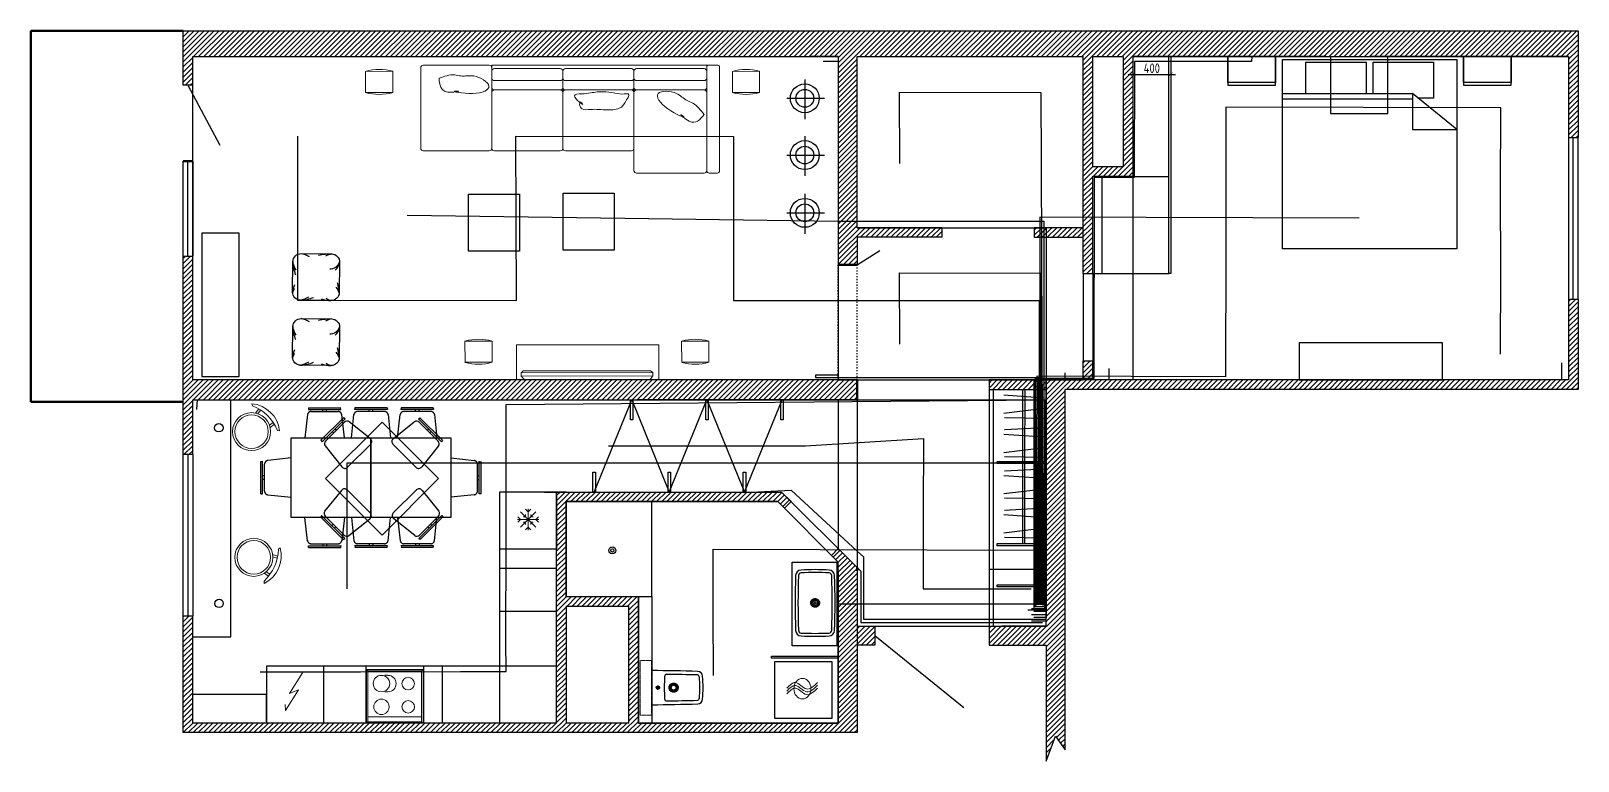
# Model space of a CAD drawing. Header units: millimetres. Extents: x 441 to 644120, y 150 to 66737.
# Drawn here: x 627861 to 644120, y 55313 to 62993 of the extents above; entities that cross this region are included whole.
import ezdxf

# ---------------------------------------------------------------- set-up
doc = ezdxf.new("R2010")
doc.units = ezdxf.units.MM
doc.header["$MEASUREMENT"] = 0
doc.header["$PDMODE"] = 35
for name, pattern in [('ACAD_ISO03W100', [30, 12, -18]), ('AM_DIN_F_W050', [6.25, 4.75, -1.5]), ('AM_DIN_G_W050', [13.75, 9.75, -1.5, 1, -1.5]), ('DASHED2', [9.525, 6.35, -3.175])]:
    doc.linetypes.add(name, pattern=pattern)
for name, color, linetype in [('Annotate', 240, 'Continuous'), ('B-FURNITURE', 22, 'Continuous'), ('CABEL_LED', 100, 'Continuous'), ('CABEL_SWITCH', 170, 'Continuous'), ('CABEL_ZONE_POTOLOK', 20, 'Continuous'), ('CABEL_ZONE_SWET', 240, 'Continuous'), ('detail', 253, 'Continuous'), ('door', 29, 'Continuous'), ('hatch', 253, 'Continuous'), ('mebel', 7, 'Continuous'), ('unvis', 50, 'ACAD_ISO03W100'), ('windows', 170, 'Continuous')]:
    doc.layers.add(name, color=color, linetype=linetype)
for name, color, linetype, lineweight in [('MOB', 4, 'DASHED2', 5), ('teh', 121, 'Continuous', 9), ('walls', 30, 'Continuous', 50), ('windglass', 132, 'Continuous', 5), ('ЛЕСТНИЦА', 181, 'Continuous', 30), ('Потолки', 8, 'Continuous', 5)]:
    doc.layers.add(name, color=color, linetype=linetype, lineweight=lineweight)
doc.styles.add('GOST 2.304', font='CS_Gost2304.shx')
doc.dimstyles.new('SPDS', dxfattribs={"dimscale": 100, "dimtxt": 2.5, "dimasz": 2.5, "dimexe": 1.25, "dimexo": 0.625, "dimtad": 1, "dimdec": 0, "dimrnd": 0.001, "dimtxsty": 'GOST 2.304', "dimblk": 'ARCHTICK', "dimcen": 2.5, "dimdle": 2, "dimadec": 0, "dimazin": 2, "dimtfac": 0.75, "dimtdec": 0, "dimtmove": 1, "dimatfit": 3, "dimfxl": 1, "dimtolj": 1, "dimarcsym": 1})

# ---------------------------------------------------------------- blocks, each defined once
blk = doc.blocks.new('de')
at = {"layer": 'windglass', "ltscale": 0.5}
blk.add_ellipse((21, -7), major_axis=(0, 108), ratio=0.833333, start_param=-1.570796, end_param=4.712389, dxfattribs=at)
for points in [[(-143, -3), (-113, 29), (-46, 99), (64, -57), (141, 20), (180, 59)], [(-143, -33), (-113, -2), (-46, 69), (64, -87), (141, -10), (180, 29)], [(-143, -62), (-113, -31), (-46, 40), (64, -116), (141, -39), (180, 0)]]:
    blk.add_open_spline(points, degree=3, knots=[0, 0, 0, 0, 104.267798, 232.530337, 362.26178, 362.26178, 362.26178, 362.26178], dxfattribs=at)
blk = doc.blocks.new('dgfhh')
at = {"layer": 'windglass'}
for p, q in [((15, 285), (0, 300)), ((68, 285), (68, -285)), ((555, 285), (570, 300)), ((332, 74), (332, 105)), ((508, 74), (508, 105)), ((15, -285), (0, -300)), ((555, -285), (570, -300))]:
    blk.add_line(p, q, dxfattribs=at)
for points in [[(570, 300), (570, -300), (0, -300), (0, 300)], [(555, 285), (555, -285), (15, -285), (15, 285)]]:
    blk.add_lwpolyline(points, close=True, dxfattribs=at)
for centre, radius in [((173, 142), 81.6), ((420, 142), 87.6), ((173, -142), 67), ((420, -142), 66.5)]:
    blk.add_circle(centre, radius, dxfattribs=at)
blk.add_arc((420, 74), 87.6, 180, 0, dxfattribs=at)
blk = doc.blocks.new('Bed - Queen')
at = {"linetype": 'Continuous'}
for p, q in [((0, -80.00003), (0, 0)), ((0, 0), (59.99999, 0)), ((59.99999, 0), (59.99999, -80.00003)), ((7.99999, -1.2), (28.79998, -1.2)), ((7.99999, -14.4), (7.99999, -1.2)), ((28.79998, -1.2), (28.79998, -14.4)), ((31.19999, -1.2), (51.99999, -1.2)), ((31.19999, -14.4), (31.19999, -1.2)), ((51.99999, -1.2), (51.99999, -16.4)), ((0, -14.4), (44.8, -14.4)), ((59.99999, -29.6), (44.8, -14.4)), ((44.8, -14.4), (44.8, -29.6)), ((44.8, -16.8), (0, -16.8)), ((51.99999, -16.4), (46.79936, -16.4)), ((44.8, -29.6), (59.99999, -29.6)), ((59.99999, -80.00003), (0, -80.00003))]:
    blk.add_line(p, q, dxfattribs=at)
blk = doc.blocks.new('4')
at = {"layer": 'windglass', "ltscale": 0.5}
for p, q in [((112, 0), (-112, 0)), ((-80, 0), (-109, 29)), ((-80, 80), (80, -80)), ((-80, -80), (80, 80)), ((-53, 27), (-27, 27)), ((0, 80), (-29, 109)), ((-27, 27), (-27, 53)), ((0, 112), (0, -112)), ((0, 80), (29, 109)), ((27, 53), (27, 27)), ((27, 27), (53, 27)), ((80, 0), (109, 29)), ((80, 0), (109, -29)), ((-80, 0), (-109, -29)), ((-27, -27), (-53, -27)), ((0, -80), (-29, -109)), ((-27, -27), (-27, -53)), ((0, -80), (29, -109)), ((27, -27), (27, -53)), ((27, -27), (53, -27))]:
    blk.add_line(p, q, dxfattribs=at)
blk = doc.blocks.new('2')
at = {"layer": 'teh'}
for p, q in [((-149, -159), (0, 50)), ((0, -50), (149, 159)), ((0, 50), (0, -50)), ((149, 159), (88, 138))]:
    blk.add_line(p, q, dxfattribs=at)
blk = doc.blocks.new('fdsz')
at = {"layer": 'Потолки', "color": 7}
for p, q in [((222, 286), (0, 285)), ((0, 285), (0, 0)), ((223, 0), (222, 286)), ((0, 0), (223, 0))]:
    blk.add_line(p, q, dxfattribs=at)
for centre, major_axis, start_param, end_param in [((513, 143), (377, 377), 2.086033, 2.628196), ((-291, 142), (-377, 377), 3.656829, 4.198992)]:
    blk.add_ellipse(centre, major_axis=major_axis, ratio=1, start_param=start_param, end_param=end_param, dxfattribs=at)
blk = doc.blocks.new('guj')
at = {"layer": 'B-FURNITURE', "color": 33, "lineweight": 9}
for p, q in [((71837, -27751), (71825, -27730)), ((71810, -27842), (71858, -27849)), ((71815, -27819), (71870, -27827)), ((71810, -28027), (71858, -28020)), ((71815, -28050), (71870, -28043)), ((71837, -28119), (71826, -28139))]:
    blk.add_line(p, q, dxfattribs=at)
blk.add_circle((72038, -27935), 200, dxfattribs=at)
at = {"layer": 'B-FURNITURE', "color": 253, "lineweight": 9}
blk.add_circle((72038, -27935), 176, dxfattribs=at)
at = {"layer": 'B-FURNITURE', "color": 33, "lineweight": 9}
for centre, radius, start, end in [((72076, -27934), 323, 140.9028, 219.4863), ((72289, -27935), 488, 157.8591, 202.1409)]:
    blk.add_arc(centre, radius, start, end, dxfattribs=at)
blk = doc.blocks.new('yhtg')
at = {"layer": 'B-FURNITURE', "color": 253, "linetype": 'DASHED2', "ltscale": 300}
for p, q in [((266, 0), (300, 307)), ((740, 373), (310, 373)), ((312, 373), (316, 397)), ((736, 397), (314, 397)), ((701, 349), (349, 349)), ((501, 349), (501, 373)), ((549, 349), (549, 373)), ((736, 397), (740, 373)), ((750, 307), (784, 0)), ((-304, -216), (0, -183)), ((1354, -216), (1050, -183)), ((-394, -231), (-370, -227)), ((-394, -231), (-394, -652)), ((-370, -227), (-370, -656)), ((-345, -265), (-345, -618)), ((1395, -265), (1395, -618)), ((1444, -231), (1420, -227)), ((1420, -227), (1420, -656)), ((1444, -231), (1444, -652)), ((-345, -417), (-370, -417)), ((-345, -466), (-370, -466)), ((1395, -417), (1420, -417)), ((1395, -466), (1420, -466)), ((-369, -655), (-394, -651)), ((1, -700), (-304, -667)), ((-304, -825), (0, -792)), ((1050, -700), (1354, -667)), ((1354, -825), (1050, -792)), ((1419, -655), (1444, -651)), ((-394, -839), (-370, -835)), ((-394, -839), (-394, -1261)), ((-370, -835), (-370, -1265)), ((-345, -874), (-345, -1226)), ((1395, -874), (1395, -1226)), ((1420, -835), (1420, -1265)), ((1444, -839), (1420, -835)), ((1444, -839), (1444, -1261)), ((-345, -1026), (-370, -1026)), ((-345, -1074), (-370, -1074)), ((1395, -1026), (1420, -1026)), ((1395, -1074), (1420, -1074)), ((-369, -1263), (-394, -1259)), ((0, -1308), (-304, -1275)), ((0, -1400), (-304, -1433)), ((1050, -1308), (1354, -1275)), ((1050, -1400), (1354, -1433)), ((1419, -1263), (1444, -1259)), ((-369, -1445), (-394, -1449)), ((-394, -1869), (-394, -1448)), ((-370, -1873), (-370, -1444)), ((-345, -1835), (-345, -1482)), ((1395, -1835), (1395, -1482)), ((1419, -1445), (1444, -1449)), ((1420, -1873), (1420, -1444)), ((1444, -1869), (1444, -1448)), ((-345, -1634), (-370, -1634)), ((-345, -1683), (-370, -1683)), ((1395, -1634), (1420, -1634)), ((1395, -1683), (1420, -1683)), ((-394, -1869), (-370, -1873)), ((-304, -1884), (0, -1917)), ((1354, -1884), (1050, -1917)), ((1444, -1869), (1420, -1873)), ((266, -2100), (300, -2407)), ((750, -2407), (784, -2100)), ((740, -2473), (310, -2473)), ((312, -2473), (316, -2497)), ((736, -2497), (314, -2497)), ((701, -2449), (349, -2449)), ((501, -2449), (501, -2473)), ((549, -2449), (549, -2473)), ((736, -2497), (740, -2473))]:
    blk.add_line(p, q, dxfattribs=at)
at = {"layer": 'B-FURNITURE', "color": 33}
for p, q in [((34, -110), (-263, -407)), ((54, -124), (-249, -427)), ((44, -168), (-205, -417)), ((34, -110), (54, -124)), ((109, -163), (383, -383)), ((1325, -422), (1021, -119)), ((1022, -120), (1042, -105)), ((1281, -412), (1031, -163)), ((1339, -402), (1041, -104)), ((-97, -310), (-114, -293)), ((-63, -276), (-80, -258)), ((1139, -270), (1156, -253)), ((1173, -305), (1190, -287)), ((1339, -402), (1325, -422)), ((-248, -427), (-262, -407)), ((389, -459), (87, -762)), ((989, -757), (686, -454)), ((1286, -476), (1065, -751)), ((389, -1357), (87, -1054)), ((989, -1059), (686, -1362)), ((1286, -1340), (1065, -1065)), ((34, -1707), (-263, -1409)), ((-248, -1390), (-262, -1410)), ((54, -1692), (-249, -1389)), ((44, -1648), (-205, -1399)), ((1325, -1394), (1021, -1698)), ((1281, -1404), (1031, -1653)), ((1339, -1414), (1041, -1712)), ((1339, -1414), (1325, -1394)), ((-97, -1506), (-114, -1524)), ((-63, -1541), (-80, -1558)), ((109, -1653), (383, -1433)), ((1139, -1546), (1156, -1563)), ((1173, -1512), (1190, -1529)), ((34, -1707), (54, -1692)), ((1022, -1697), (1042, -1711))]:
    blk.add_line(p, q, dxfattribs=at)
at = {"layer": 'B-FURNITURE', "color": 33, "ltscale": 300}
for p, q in [((693, -378), (967, -158)), ((11, -756), (-210, -482)), ((11, -1060), (-210, -1335)), ((693, -1438), (967, -1659))]:
    blk.add_line(p, q, dxfattribs=at)
at = {"layer": 'B-FURNITURE', "color": 253, "linetype": 'DASHED2', "ltscale": 300}
for points in [[(0, -1050), (0, 0), (1050, 0), (1050, -1050)], [(0, -2100), (0, -1050), (1050, -1050), (1050, -2100)]]:
    blk.add_lwpolyline(points, close=True, dxfattribs=at)
at = {"layer": 'B-FURNITURE', "color": 33, "linetype": 'Continuous', "ltscale": 300}
blk.add_lwpolyline([(-205, -905), (538, -163), (1280, -905), (538, -1648)], close=True, dxfattribs=at)
at = {"layer": 'B-FURNITURE', "color": 253, "linetype": 'DASHED2', "ltscale": 300}
for centre, start, end in [((350, 299), 90, 170.5931), ((701, 299), 9.4069, 90), ((-295, -265), 99.4069, 180), ((1345, -265), 0, 80.5931), ((-295, -617), 180, 260.5931), ((1345, -617), 279.4069, 0), ((-295, -874), 99.4069, 180), ((1345, -874), 0, 80.5931), ((-295, -1225), 180, 260.5931), ((1345, -1225), 279.4069, 0), ((-295, -1483), 99.4069, 180), ((1345, -1483), 0, 80.5931), ((-295, -1835), 180, 260.5931), ((1345, -1835), 279.4069, 0), ((350, -2399), 189.4069, 270), ((701, -2399), 270, 350.5931)]:
    blk.add_arc(centre, 49.9, start, end, dxfattribs=at)
at = {"layer": 'B-FURNITURE', "color": 33, "ltscale": 400}
for centre, start, end in [((80, -203), 54.4069, 135), ((997, -199), 45, 125.5931), ((-168, -452), 135, 215.5931), ((1245, -447), 324.4069, 45), ((-168, -1364), 144.4069, 225), ((1245, -1369), 315, 35.5931), ((80, -1613), 225, 305.5931), ((997, -1617), 234.4069, 315)]:
    blk.add_arc(centre, 49.9, start, end, dxfattribs=at)
at = {"layer": 'B-FURNITURE', "color": 253, "ltscale": 300}
for centre, start, end in [((354, -424), 315, 54.4069), ((722, -419), 125.5931, 225), ((51, -727), 215.5931, 315), ((1024, -722), 225, 324.4069), ((51, -1089), 45, 144.4069), ((1024, -1095), 35.5931, 135), ((354, -1392), 305.5931, 45), ((722, -1397), 135, 234.4069)]:
    blk.add_arc(centre, 50, start, end, dxfattribs=at)
blk = doc.blocks.new('tgg')
at = {"color": 4, "linetype": 'AM_DIN_G_W050'}
for p, q in [((188, 0), (142, 0)), ((165, 22), (165, -22))]:
    blk.add_line(p, q, dxfattribs=at)
blk.add_lwpolyline([(230, 180, 0.002756), (-254, 171, 0.371247), (-305, 121, 0.04166), (-305, -121, 0.371247), (-254, -171, 0.002756), (230, -180)], format="xyb", close=True)
at = {"color": 6, "linetype": 'AM_DIN_F_W050', "ltscale": 2}
blk.add_circle((0, 0), 47.8, dxfattribs=at)
for centre, radius in [((0, 0), 37.5), ((0, 0), 26), ((165, 0), 17.5)]:
    blk.add_circle(centre, radius)
for centre, radius, start, end in [((1140, 0), 1415, 175.3341, 184.6659), ((-250, 113), 20, 91.3894, 175.3341), ((812, -43701), 43847, 90.9653, 91.3894), ((74, 120), 20, 3.3227, 90.9653), ((-1995, 0), 2093, 356.6773, 3.3227), ((-250, -113), 20, 184.6659, 268.6106), ((812, 43701), 43847, 268.6106, 269.0347), ((74, -120), 20, 269.0347, 356.6773)]:
    blk.add_arc(centre, radius, start, end)
at = {"layer": 'MOB', "ltscale": 0.5}
blk.add_lwpolyline([(232, 289), (232, -286), (352, -286), (352, 289)], close=True, dxfattribs=at)
blk = doc.blocks.new('hygn')
at = {"color": 18, "true_color": 0x000000}
blk.add_lwpolyline([(-437, 424), (-112, 749, -0.414214), (58, 749), (383, 424, -0.414214), (383, 254), (58, -71, -0.414214), (-112, -71), (-437, 254, -0.414214)], format="xyb", close=True, dxfattribs=at)
for centre, radius, start, end in [((363, 349), 621, 139.92, 153.6689), ((198, 620), 335, 157.412, 173.703), ((-275, 414), 472, 26.6802, 45.2154), ((-103, 647), 192, 6.1343, 31.279), ((0, 0), 571, 47.8789, 68.1136), ((103, -91), 586, 61.4235, 74.4194), ((-326, 287), 177, 83.2681, 128.9938), ((-370, 284), 155, 44.5376, 115.6539), ((-244, 556), 359, 237.3897, 253.307), ((318, 1064), 1107, 226.9805, 237.2945), ((182, 474), 298, 290.3565, 312.4729), ((-414, 2206), 2108, 290.6154, 292.2203), ((240, 168), 425, 195.9782, 214.2696), ((-240, 243), 433, 313.4776, 340.358), ((-189, 109), 310, 328.0919, 349.4955)]:
    blk.add_arc(centre, radius, start, end, dxfattribs=at)
blk = doc.blocks.new('tggggggg')
at = {"color": 18, "true_color": 0x000000}
for radius in [253, 156]:
    blk.add_circle((0, 0), radius, dxfattribs=at)
blk = doc.blocks.new('m b')
at = {"color": 18, "true_color": 0x000000}
for p, q in [((0, 332), (0, -366)), ((-317, 0), (346, 0))]:
    blk.add_line(p, q, dxfattribs=at)
at = {"layer": 'mebel'}
blk.add_blockref('tggggggg', (0, 0), dxfattribs=at)
blk = doc.blocks.new('etrhjh')
at = {"layer": 'windglass'}
blk.add_line((-415, 0), (415, 0), dxfattribs=at)
for points in [[(445, 1261, 0.414214), (415, 1231, 0.414214)], [(1265, 1231, 0.414214), (1235, 1261, 0.414214)], [(1265, 1231, -0.414214), (1295, 1261, -0.414214)], [(1415, 1231, 0.414214), (1385, 1261, 0.414214)], [(-2045, 1000, 0.414214), (-2075, 970, 0.414214)], [(-1245, 970, 0.414214), (-1275, 1000, 0.414214)], [(-1215, 1000, 0.414214), (-1245, 970, 0.414214)], [(-415, 970, 0.414214), (-445, 1000, 0.414214)], [(-385, 1000, 0.414214), (-415, 970, 0.414214)], [(415, 970, 0.414214), (385, 1000, 0.414214)], [(-1245, 319, 0.414214), (-1215, 289, 0.414214)], [(-1215, 289, 0.414214), (-1245, 259, 0.414214)], [(-445, 289, 0.414214), (-415, 319, 0.414214)], [(-415, 259, 0.414214), (-445, 289, 0.414214)], [(-415, 319, 0.414214), (-385, 289, 0.414214)], [(-385, 289, 0.414214), (-415, 259, 0.414214)], [(385, 289, 0.414214), (415, 319, 0.414214)], [(415, 259, 0.414214), (385, 289, 0.414214)], [(415, 319, 0.414214), (445, 289, 0.414214)], [(445, 289, 0.414214), (415, 259, 0.414214)], [(1235, 289, 0.414214), (1265, 319, 0.414214)], [(1265, 259, 0.414214), (1235, 289, 0.414214)], [(-2075, 30, 0.414214), (-2045, 0, 0.414214)], [(-1275, 0, 0.414214), (-1245, 30, 0.414214)], [(-1215, 180, 0.414214), (-1245, 150, 0.414214)], [(-1245, 70, 0.414214), (-1215, 40, 0.414214)], [(-415, 150, 0.414214), (-445, 180, 0.414214)], [(-445, 40, 0.414214), (-415, 70, 0.414214)], [(-385, 180, 0.414214), (-415, 150, 0.414214)], [(-415, 70, 0.414214), (-385, 40, 0.414214)], [(415, 150, 0.414214), (385, 180, 0.414214)], [(385, 40, 0.414214), (415, 70, 0.414214)], [(445, 180, 0.414214), (415, 150, 0.414214)], [(415, 70, 0.414214), (445, 40, 0.414214)], [(1265, 150, 0.414214), (1235, 180, 0.414214)], [(1235, 40, 0.414214), (1265, 70, 0.414214)], [(1265, 20, 0.414214), (1285, 0, 0.414214)], [(1415, 20, -0.414214), (1395, 0, -0.414214)]]:
    blk.add_lwpolyline(points, format="xyb", dxfattribs=at)
for points in [[(415, 319), (415, 1231)], [(445, 1261), (1235, 1261)], [(1265, 20), (1265, 1241)], [(1265, 1231), (1265, 319)], [(1295, 1261), (1386, 1261)], [(1415, 1231), (1415, 20)], [(-2075, 970), (-2075, 30)], [(-1275, 1000), (-2045, 1000)], [(-1245, 970), (-1245, 319)], [(-1245, 30), (-1245, 970)], [(-445, 1000), (-1215, 1000)], [(-415, 319), (-415, 970)], [(385, 1000), (-385, 1000)], [(415, 319), (415, 970)], [(-1245, 259), (-1245, 319)], [(-1245, 70), (-1245, 259)], [(-1215, 289), (-445, 289)], [(-1215, 289), (-445, 289)], [(-415, 259), (-415, 319)], [(-415, 259), (-415, 319)], [(-415, 70), (-415, 259)], [(-415, 259), (-415, 70)], [(-385, 289), (385, 289)], [(-385, 289), (385, 289)], [(415, 259), (415, 319)], [(415, 259), (415, 319)], [(415, 259), (415, 70)], [(415, 259), (415, 70)], [(1235, 289), (445, 289)], [(1235, 289), (445, 289)], [(1265, 70), (1265, 259)], [(-2045, 0), (-1275, 0)], [(-1245, 0), (-1245, 70)], [(-1245, 0), (-415, 0)], [(-1215, 180), (-445, 180)], [(-445, 40), (-1215, 40)], [(-385, 180), (385, 180)], [(385, 40), (-385, 40)], [(1285, 0), (415, 0)], [(1235, 180), (445, 180)], [(445, 40), (1235, 40)], [(1395, 0), (1285, 0)]]:
    blk.add_lwpolyline(points, dxfattribs=at)
for points in [[(1233, 577), (1103, 444), (1035, 413), (911, 330), (699, 330), (809, 509), (989, 594), (967, 579), (1058, 654), (1233, 577)], [(266, 338), (-13, 312), (-195, 335), (-280, 359), (-186, 452), (-213, 432), (-219, 455), (-189, 511), (-95, 517), (104, 523), (260, 494), (339, 388), (357, 347), (266, 338)], [(-1860, 152), (-1678, 114), (-1605, 126), (-1455, 126), (-1279, 243), (-1470, 331), (-1667, 302), (-1640, 302), (-1758, 313), (-1860, 152)]]:
    blk.add_spline(points, degree=3, dxfattribs=at)
blk = doc.blocks.new('hyt')
at = {"layer": 'Потолки', "color": 7}
for p, q in [((-692, 35), (-673, 53)), ((-692, 35), (691, 36)), ((-691, -1), (-692, 35)), ((-691, -1), (691, 1)), ((-673, 53), (667, 55)), ((691, 1), (659, -41)), ((691, 36), (667, 55)), ((691, 36), (691, 1)), ((-691, -1), (-653, -42)), ((659, -41), (-653, -42))]:
    blk.add_line(p, q, dxfattribs=at)
blk = doc.blocks.new('trg')
at = {"layer": 'Потолки', "color": 7}
for p, q in [((0, 369), (1496, 370)), ((0, 0), (0, 369)), ((1496, 370), (1496, 1)), ((1496, 1), (0, 0))]:
    blk.add_line(p, q, dxfattribs=at)
blk = doc.blocks.new('_ArchTick')
at = {"color": 0, "linetype": 'ByBlock', "const_width": 0.15}
blk.add_lwpolyline([(-0.5, -0.5), (0.5, 0.5)], dxfattribs=at)
blk = doc.blocks.new('*D468')
at = {"layer": 'Defpoints', "color": 0, "transparency": 16777216}
for p in [(622402, 50362), (622802, 50362), (622802, 50175)]:
    blk.add_point(p, dxfattribs=at)
at = {"layer": 'mebel', "color": 0, "lineweight": -2, "transparency": 16777216}
for p, q in [((622402, 50347), (622402, 50125)), ((622802, 50347), (622802, 50125)), ((622352, 50175), (622852, 50175))]:
    blk.add_line(p, q, dxfattribs=at)
at = {"layer": 'mebel', "color": 0, "lineweight": -2, "transparency": 16777216, "xscale": 37.50000000000001, "yscale": 37.50000000000001, "zscale": 37.50000000000001, "rotation": 180}
blk.add_blockref('_ArchTick', (622402, 50175), dxfattribs=at)
at = {"layer": 'mebel', "color": 0, "lineweight": -2, "transparency": 16777216, "xscale": 37.50000000000001, "yscale": 37.50000000000001, "zscale": 37.50000000000001}
blk.add_blockref('_ArchTick', (622802, 50175), dxfattribs=at)
at = {"layer": 'mebel', "color": 0, "transparency": 16777216, "insert": (622602, 50240), "char_height": 100, "attachment_point": 5, "style": 'GOST 2.304'}
blk.add_mtext('\\A1;400', dxfattribs=at)
blk = doc.blocks.new('hg')
at = {"layer": 'hatch', "ltscale": 25}
h = blk.add_hatch(dxfattribs=at)
h.set_pattern_fill('ANSI31', color=256, scale=300)
h.set_pattern_definition([(45, (-262015.515, 6406.823), (-26.5165043, 26.5165043), [])])
h.paths.add_polyline_path([(8684, -3880), (8684, -3670), (1700, -3670), (1700, -2370), (1600, -2370), (1600, -4455), (1700, -4455), (1700, -3880), (6384, -3880)])
h.paths.add_polyline_path([(8684, -270), (11059, -270), (11059, -2550), (11159, -2550), (11159, -1530), (11579, -1530), (11579, -270), (16159, -270), (16159, -1120), (16259, -1120), (16259, 0), (1600, 0), (1600, -570), (1700, -570), (1700, -270), (8484, -270), (8484, -2460), (8684, -2460), (8684, -2170), (9574, -2170), (9574, -2070), (8684, -2070)])
h.paths.add_polyline_path([(11159, -270), (11479, -270), (11479, -1428), (11159, -1428)], flags=16)
h.paths.add_polyline_path([(11059, -2170), (11059, -2070), (10544, -2070), (10544, -2170)], flags=17)
h.paths.add_polyline_path([(11159, -3670), (11159, -3470), (11059, -3470), (11059, -3670), (10669, -3670), (10669, -6260), (10069, -6260), (10069, -6460), (10669, -6460), (10669, -7380), (10669, -7679.2), (10768.4, -7416.8), (10869, -7559.3), (10869, -7380), (10869, -3770), (16259, -3770), (16259, -2820), (16159, -2820), (16159, -3670)])
h.paths.add_polyline_path([(8484, -7280), (6384, -7280), (6384, -5950), (5624, -5950), (5624, -4950), (7847.9, -4950), (7918.5, -5020.5), (7989.2, -4949.8), (7889.4, -4850), (5624, -4850), (5524, -4850), (5524, -5950), (5524, -7280), (1700, -7280), (1700, -6155), (1600, -6155), (1600, -7380), (6384, -7380), (8684, -7380), (8684, -5680), (8684, -5644.6), (8484.2, -5444.8), (8413.5, -5515.5), (8484, -5586.1), (8484, -5680)])
h.paths.add_polyline_path([(6284, -6050), (6284, -7280), (5624, -7280), (5624, -6050)], flags=16)
h.paths.add_polyline_path([(8869, -6260), (8684, -6260), (8684, -6460), (8869, -6460)])
at = {"layer": 'mebel', "ltscale": 25}
h = blk.add_hatch(dxfattribs=at)
h.set_pattern_fill('ANSI31', color=256, scale=300)
h.set_pattern_definition([(45, (-262015.515, 17100.366), (-26.5165043, 26.5165043), [])])
h.paths.add_polyline_path([(10069, -3670), (10069, -3770), (10669, -3770), (10669, -3670)])
at = {"color": 0, "ltscale": 0.7}
for p, q in [((1600, -570), (1600, 0)), ((1600, 0), (16259, 0)), ((16259, 0), (16259, -1120)), ((1700, -270), (8484, -270)), ((1700, -570), (1700, -270)), ((8484, -270), (8484, -2460)), ((8684, -270), (11059, -270)), ((8684, -2070), (8684, -270)), ((11059, -2550), (11059, -270)), ((11159, -270), (11479, -270)), ((11159, -1428), (11159, -270)), ((11479, -270), (11479, -1428)), ((11579, -270), (16159, -270)), ((11579, -270), (11579, -1528)), ((16159, -270), (16159, -1120)), ((1700, -570), (1600, -570)), ((16159, -1120), (16259, -1120)), ((11479, -1428), (11159, -1428)), ((11159, -2550), (11159, -1528)), ((11579, -1530), (11159, -1530)), ((9574, -2070), (8684, -2070)), ((9574, -2170), (8684, -2170)), ((8684, -2170), (8684, -2460)), ((1600, -4455), (1600, -2370)), ((1600, -2370), (1700, -2370)), ((1700, -3670), (1700, -2370)), ((11059, -2550), (11159, -2550)), ((16159, -2820), (16159, -3670)), ((16159, -2820), (16259, -2820)), ((16259, -2820), (16259, -3770)), ((11059, -3670), (11059, -3470)), ((11059, -3470), (11159, -3470)), ((11159, -3670), (11159, -3470)), ((8684, -3670), (1700, -3670)), ((10669, -6260), (10669, -3670)), ((10669, -3670), (11059, -3670)), ((16159, -3670), (11159, -3670)), ((1700, -3880), (6384, -3880)), ((1700, -4455), (1700, -3880)), ((8684, -3880), (6384, -3880)), ((16259, -3770), (10869, -3770)), ((10869, -7380), (10869, -3770)), ((1700, -4455), (1600, -4455)), ((5524, -5950), (5524, -4850)), ((5624, -4850), (5524, -4850)), ((5624, -4850), (7889.4, -4850)), ((7889.4, -4850), (7989.2, -4949.8)), ((5624, -5950), (5624, -4950)), ((5624, -4950), (7847.9, -4950)), ((7847.9, -4950), (7918.5, -5020.5)), ((7918.5, -5020.5), (7989.2, -4949.8)), ((8484.2, -5444.8), (8413.5, -5515.5)), ((8413.5, -5515.5), (8484, -5586.1)), ((8484.2, -5444.8), (8684, -5644.6)), ((8484, -5680), (8484, -5586.1)), ((8484, -5680), (8484, -7280)), ((8684, -5680), (8684, -7380)), ((5524, -7280), (5524, -5950)), ((5624, -5950), (6384, -5950)), ((6384, -7280), (6384, -5950)), ((1600, -7380), (1600, -6155)), ((1700, -6155), (1600, -6155)), ((1700, -7280), (1700, -6155)), ((5624, -6050), (6284, -6050)), ((5624, -6050), (5624, -7280)), ((6284, -7280), (6284, -6050)), ((8684, -6260), (8869, -6260)), ((8869, -6260), (8869, -6460)), ((10069, -6260), (10069, -6460)), ((10069, -6260), (10669, -6260)), ((8869, -6460), (8684, -6460)), ((10069, -6460), (10669, -6460)), ((10669, -6460), (10669, -7380)), ((5524, -7280), (1700, -7280)), ((6284, -7280), (5624, -7280)), ((8484, -7280), (6384, -7280)), ((6384, -7380), (1600, -7380)), ((8684, -7380), (6284, -7380))]:
    blk.add_line(p, q, dxfattribs=at)
at = {"ltscale": 25}
for p, q in [((8684, -2070), (9574, -2070)), ((9574, -2070), (9574, -2170)), ((11059, -2070), (10544, -2070)), ((11059, -2070), (10544, -2070)), ((10544, -2070), (10544, -2170)), ((10544, -2170), (11059, -2170)), ((11059, -2550), (11059, -3470)), ((11159, -2550), (11159, -3470)), ((8684, -3670), (10669, -3670)), ((8484, -3880), (8484, -5444.6)), ((8684, -3880), (10669, -3880)), ((8684, -3880), (8684, -5680)), ((10669, -7679.2), (10768.4, -7416.8)), ((10768.4, -7416.8), (10869, -7559.3))]:
    blk.add_line(p, q, dxfattribs=at)
at = {"color": 4, "linetype": 'AM_DIN_G_W050'}
for p, q in [((8241.1, -6063.4), (8241.1, -5968.4)), ((8193.6, -6015.9), (8288.6, -6015.9))]:
    blk.add_line(p, q, dxfattribs=at)
at = {"ltscale": 0.7}
for p, q in [((10669, -7380), (10669, -7679.2)), ((10869, -7559.3), (10869, -7380))]:
    blk.add_line(p, q, dxfattribs=at)
blk.add_lwpolyline([(8389.2, -5669.6, 0.0251435), (8093, -5669.6, 0.3896495), (8036, -5727.5, 0.017158), (8036, -6304.3, 0.3896495), (8093, -6362.2, 0.0251435), (8389.2, -6362.2, 0.3896495), (8446.1, -6304.3, 0.017158), (8446.1, -5727.5, 0.3896495)], format="xyb", close=True)
at = {"color": 6, "linetype": 'AM_DIN_F_W050', "ltscale": 2}
blk.add_circle((8241.1, -6015.9), 45.7, dxfattribs=at)
for radius in [37.5, 26]:
    blk.add_circle((8241.1, -6015.9), radius)
for centre, radius, start, end in [((16438.1, -6015.9), 8377, 178.03403, 181.96597), ((8096, -5729.6), 30, 92.88062, 178.03403), ((8241.1, -8612.9), 2917, 87.11938, 92.88062), ((8386.2, -5729.6), 30, 1.96597, 87.11938), ((44.1, -6015.9), 8377, 358.03403, 1.96597), ((8096, -6302.3), 30, 181.96597, 267.11938), ((8241.1, -3418.9), 2917, 267.11938, 272.88062), ((8386.2, -6302.3), 30, 272.88062, 358.03403)]:
    blk.add_arc(centre, radius, start, end)
at = {"layer": 'B-FURNITURE', "color": 253}
for p, q in [((10648.1, -3861.6), (10224.6, -3832.1)), ((10648.1, -3972), (10224.6, -4023.5)), ((10648.1, -4075), (10230.7, -4067.6)), ((10230.7, -4192.7), (10648.1, -4170.7)), ((10648.1, -4273.7), (10224.6, -4244.3)), ((10648.1, -4384.1), (10224.6, -4435.6)), ((10648.1, -4487.1), (10230.7, -4479.8)), ((10648.1, -4707.9), (10224.6, -4678.5)), ((10230.7, -4627), (10648.1, -4604.9)), ((10648.1, -4818.3), (10224.6, -4869.8)), ((10648.1, -4921.3), (10230.7, -4914)), ((10230.7, -5039.1), (10648.1, -5017)), ((10648.1, -5120.1), (10224.6, -5090.6)), ((10648.1, -5230.4), (10224.6, -5282)), ((10648.1, -5333.5), (10230.7, -5326.1))]:
    blk.add_line(p, q, dxfattribs=at)
at = {"layer": 'B-FURNITURE', "color": 123}
for p, q in [((10422.3, -4532), (10422.3, -3770.5)), ((10445.2, -4532), (10449.6, -3769)), ((10422.3, -5396), (10422.3, -4551.2)), ((10445.2, -5396), (10445.2, -4551.2))]:
    blk.add_line(p, q, dxfattribs=at)
at = {"layer": 'B-FURNITURE', "color": 33}
for p, q in [((10669, -4532), (10151.2, -4532)), ((10669, -4551.2), (10151.2, -4551.2)), ((10669, -5396), (10151.2, -5396)), ((10669, -5415.2), (10151.2, -5415.2)), ((10669, -5828), (10151.2, -5828)), ((10669, -5847.2), (10151.2, -5847.2)), ((10669, -6260), (10205, -6260))]:
    blk.add_line(p, q, dxfattribs=at)
at = {"layer": 'door', "color": 0}
for p, q in [((1650, -570), (1984, -1200.6)), ((8869, -6360), (9805.7, -7115.2))]:
    blk.add_line(p, q, dxfattribs=at)
at = {"layer": 'mebel', "ltscale": 25}
for p, q in [((8484, -270), (8184, -270)), ((11579, -270), (11579, -820)), ((13027.8, -270), (11579, -270)), ((11579, -270), (12029, -270)), ((11579, -270), (11979, -270)), ((11959, -2550), (11959, -270)), ((11979, -270), (11979, -2550)), ((12579.7, -270), (12579.7, -570)), ((13079.7, -270), (13044.1, -270)), ((13079.7, -570), (13079.7, -270)), ((16159, -270), (14069, -270)), ((14856.6, -270), (16159, -270)), ((15056.3, -270), (15056.3, -570)), ((15556.3, -570), (15556.3, -270)), ((16159, -270), (16159, -820)), ((12579.7, -570), (13079.7, -570)), ((15056.3, -570), (15556.3, -570)), ((11259, -2550), (11259, -1530)), ((11579, -1530), (11959, -1530)), ((11159, -2550), (11759, -2550)), ((11159, -2550), (11259, -2550)), ((11259, -2550), (11959, -2550)), ((11979, -2550), (11959, -2550)), ((10669, -3670), (10069, -3670)), ((10069, -3670), (10069, -3770)), ((2100, -6371.6), (2100, -3880)), ((10069, -3770), (10669, -3770)), ((10069, -3770), (10069, -6260)), ((10113.2, -3770), (10113.2, -6260)), ((10151.2, -4532), (10151.2, -4551.2)), ((5524, -4850), (4924, -4850)), ((4924, -4850), (4924, -7280)), ((5524, -4850), (5524, -5450)), ((6524, -5950), (6524, -4950)), ((5524, -5450), (4924, -5450)), ((10151.2, -5396), (10151.2, -5415.2)), ((5524, -5653), (4924, -5653)), ((5524, -6103), (5524, -5653)), ((10151.2, -5828), (10151.2, -5847.2)), ((5624, -5950), (6524, -5950)), ((6384, -5950), (6484, -5950)), ((6484, -5950), (6524, -5950)), ((6524, -5950), (6524, -7280)), ((4924, -6103), (5524, -6103)), ((1700, -6371.6), (2100, -6371.6)), ((7784, -6597.3), (7784, -6577.3)), ((7784, -6577.3), (8484, -6577.3)), ((8484, -6597.3), (7784, -6597.3)), ((8484, -6597.3), (8484, -6597.3)), ((5524, -6680), (2474, -6680)), ((3074, -6680), (2474, -6680)), ((2474, -6680), (2474, -7280)), ((3524, -6680), (3074, -6680)), ((3074, -6680), (3074, -7280)), ((3524, -7280), (3524, -6680)), ((4324, -6680), (4124, -6680)), ((4124, -6680), (4124, -7280)), ((4324, -7280), (4324, -6680)), ((5524, -7280), (5524, -6680)), ((2474, -6980), (1700, -6980)), ((2474, -7280), (2474, -6980)), ((4124, -7280), (3524, -7280)), ((4324, -7280), (3724, -7280)), ((4924, -7280), (4324, -7280))]:
    blk.add_line(p, q, dxfattribs=at)
for points in [[(12579.7, -270), (13079.7, -270), (13079.7, -542.2), (12579.7, -544.2)], [(15056.3, -270), (15556.3, -270), (15556.3, -542.2), (15056.3, -544.2)], [(4597.2, -1717.2), (5133.2, -1717.2), (5133.2, -2315.9), (4597.2, -2315.9)], [(5592, -1706.6), (6128, -1706.6), (6128, -2305.2), (5592, -2305.2)], [(2186.6, -2127.6), (1797.1, -2127.6), (1797.1, -3635), (2186.6, -3635)], [(14834.7, -3670), (14834.7, -3280.6), (13327.3, -3280.6), (13327.3, -3670)]]:
    blk.add_lwpolyline(points, close=True, dxfattribs=at)
at = {"layer": 'mebel'}
for points in [[(8470.5, -5587.7), (8470.5, -6466.7), (8000.5, -6466.7), (8000.5, -5586.5), (8000.5, -5586.5)], [(7817.7, -6630.7), (8417.7, -6630.7), (8417.7, -7230.7), (7817.7, -7230.7)]]:
    blk.add_lwpolyline(points, close=True, dxfattribs=at)
at = {"layer": 'mebel', "ltscale": 25}
for centre in [(1974.8, -4173.7), (1977.1, -6021.3)]:
    blk.add_circle(centre, 44.1, dxfattribs=at)
at = {"layer": 'mebel'}
for centre, radius in [((6109.5, -5463.3), 37.4), ((6110.3, -5463.7), 16.6)]:
    blk.add_circle(centre, radius, dxfattribs=at)
at = {"layer": 'unvis', "color": 0}
for p, q in [((8484, -3670), (8484, -2460)), ((8684, -3670), (8684, -2460))]:
    blk.add_line(p, q, dxfattribs=at)
at = {"layer": 'walls', "color": 0}
for p, q in [((1600, 0), (0, 0)), ((0, 0), (0, -3900)), ((8684, -2460), (8484, -2460)), ((8684, -3670), (8684, -3880)), ((0, -3900), (1600, -3900)), ((8684, -5680), (8684, -5644.6))]:
    blk.add_line(p, q, dxfattribs=at)
at = {"layer": 'walls', "color": 0, "ltscale": 0.3}
blk.add_line((1600, -1370), (1700, -1370), dxfattribs=at)
at = {"layer": 'windows', "color": 0, "ltscale": 0.3}
for p, q in [((16159, -1120), (16159, -2820)), ((16209, -2820), (16209, -1120)), ((16259, -2820), (16259, -1120)), ((1600, -2370), (1600, -1370)), ((1650, -2370), (1650, -1370)), ((1700, -1370), (1700, -2370)), ((1600, -6155), (1600, -4455)), ((1650, -4455), (1650, -6155)), ((1700, -4455), (1700, -6155))]:
    blk.add_line(p, q, dxfattribs=at)
at = {"color": 0, "lineweight": 9}
for p, rotation in [((72831.7, 27372.9), 225.3261044277859), ((56636.1, -60509.1), 155.839334891645)]:
    blk.add_blockref('guj', p, dxfattribs=dict(at, rotation=rotation))
at = {"color": 131, "lineweight": 35, "true_color": 0xadffff}
blk.add_blockref('4', (5225.5, -5138.6), dxfattribs=at)
at = {"color": 131, "lineweight": 35, "true_color": 0xadffff, "xscale": -1, "rotation": 112.6311272940567}
blk.add_blockref('2', (2764.5, -6949.3), dxfattribs=at)
at = {"lineweight": -2}
blk.add_blockref('de', (8086.5, -6910.8), dxfattribs=at)
at = {"layer": 'mebel'}
for name, p, rotation in [('fdsz', (3802.6, -647.8), 89.99999999999999), ('fdsz', (7658, -647.8), 89.99999999999999), ('fdsz', (4846.9, -3484.9), 89.99999999999999), ('fdsz', (7124, -3484.9), 89.99999999999999), ('tgg', (6754, -6906.8), 180.0000000000003)]:
    blk.add_blockref(name, p, dxfattribs=dict(at, rotation=rotation))
at = {"layer": 'mebel', "xscale": 0.6, "yscale": 0.6}
for p in [(8132.8, -708.8), (8132.8, -1305.7), (8132.8, -1913.5)]:
    blk.add_blockref('m b', p, dxfattribs=at)
at = {"layer": 'mebel', "ltscale": 50, "xscale": 0.7, "yscale": 0.7, "rotation": 224.3781388498333}
for p in [(2817.6, -2433), (2817.6, -3116.2)]:
    blk.add_blockref('hygn', p, dxfattribs=at)
at = {"layer": 'mebel'}
for name, p in [('trg', (5104.1, -3670.7)), ('hyt', (5844.3, -3629.4))]:
    blk.add_blockref(name, p, dxfattribs=at)
at = {"layer": 'mebel', "xscale": 0.8, "yscale": 0.8, "rotation": 270}
blk.add_blockref('yhtg', (4413.6, -4278), dxfattribs=at)
at = {"layer": 'windglass', "zscale": 0.1}
for name, p, xscale, yscale, rotation in [('etrhjh', (5963.7, -360.7), -0.9, 0.9, 180), ('dgfhh', (3824, -7280), 0.99, 0.99, 90)]:
    blk.add_blockref(name, p, dxfattribs=dict(at, xscale=xscale, yscale=yscale, rotation=rotation))
at = {"layer": 'ЛЕСТНИЦА', "xscale": 30.48, "yscale": 24.892, "zscale": 22.86}
blk.add_blockref('Bed - Queen', (13154.6, -299.9), dxfattribs=at)
at = {"layer": 'mebel'}
dim = blk.add_linear_dim(base=(11979, -457.5), p1=(11579, -270), p2=(11979, -270), dimstyle='SPDS', override={"dimscale": 25, "dimtxt": 4, "dimasz": 1.5, "dimexe": 2}, dxfattribs=at)
dim.commit()
dim.dimension.update_dxf_attribs({"geometry": '*D468', "text_midpoint": (11779, -391.9), "insert": (-610822.7, -50632.2)})

msp = doc.modelspace()

# ---------------------------------------------------------------- linework, layer by layer
at = {"color": 7, "ltscale": 50}
for points in [[(634187.3753, 59112.6067), (634187.3753, 58901.6581), (634162.0098, 58901.6581), (634162.0098, 59112.6067)], [(634977.3753, 59112.6067), (634977.3753, 58901.6581), (634952.0098, 58901.6581), (634952.0098, 59112.6067)], [(635767.3753, 59112.6067), (635767.3753, 58901.6581), (635742.0098, 58901.6581), (635742.0098, 59112.6067)], [(633792.3753, 58353.5553), (633792.3753, 58142.6067), (633767.0098, 58142.6067), (633767.0098, 58353.5553)], [(634582.3753, 58353.5553), (634582.3753, 58142.6067), (634557.0098, 58142.6067), (634557.0098, 58353.5553)], [(635372.3753, 58353.5553), (635372.3753, 58142.6067), (635347.0098, 58142.6067), (635347.0098, 58353.5553)]]:
    msp.add_lwpolyline(points, close=True, dxfattribs=at)
at = {"layer": 'Annotate', "ltscale": 25}
msp.add_lwpolyline([(636344.6926, 55712.6067), (636344.6926, 57406.5363), (635708.6222, 58042.6067), (633484.6926, 58042.6067), (633484.6926, 57042.6067), (634244.6926, 57042.6067), (634244.6926, 55712.6067), (636344.6926, 55712.6067)], dxfattribs=at)
at = {"layer": 'CABEL_LED', "ltscale": 25}
for p, q in [((629560.6926, 59322.6067), (629560.6926, 62722.6067)), ((636544.6926, 60532.6067), (636781.6802, 60683.9762))]:
    msp.add_line(p, q, dxfattribs=at)
for points in [[(636185.7823, 62674.0741), (636344.6926, 62674.0741), (636344.6926, 59372.6067), (636104.6184, 59372.6067), (636104.6184, 59348.4574), (636344.6926, 59348.4574), (638474.6926, 59348.4574), (638474.6926, 56955.4931)], [(643946.6583, 59500.8524), (643946.6583, 59322.6067), (638445.6592, 59322.6067), (638445.6592, 56955.4931)], [(629604.4544, 59010.9978), (629610.6926, 59112.6067), (638512.4, 59112.6067), (638512.4, 56955.4931)], [(633258.0597, 58142.6067), (635750.0435, 58142.6067), (636544.6926, 57347.9577), (636581.2451, 57311.4052), (636581.2451, 56772.5345), (638491.6334, 56772.5345)]]:
    msp.add_lwpolyline(points, dxfattribs=at)
at = {"layer": 'CABEL_SWITCH', "ltscale": 25}
for p, q in [((641519.6926, 62722.6067), (641519.6926, 62122.6067)), ((642119.6926, 62122.6067), (642119.6926, 62722.6067)), ((641519.6926, 62122.6067), (642119.6926, 62122.6067))]:
    msp.add_line(p, q, dxfattribs=at)
for points in [[(640689.6926, 62722.6067), (640687.6164, 62672.2962), (639456.8352, 62672.2962), (639455.0961, 61450.9315), (639035.7446, 61450.9315), (639029.8084, 59336.5555), (638413.98, 59336.5555), (638413.98, 56944.6722)], [(636344.6926, 60834.9346), (636344.6926, 59322.6067), (638529.6926, 59322.6067), (638529.6926, 56822.2048), (638400.872, 56822.2048)], [(637283.7882, 60922.6067), (638529.6926, 60922.6067), (638529.6926, 56916.3436), (638374.7429, 56916.3436)], [(638726.3818, 59396.3894), (638724.6926, 59322.6067), (638529.6926, 59322.6067), (638529.6926, 56850.5275), (638374.7429, 56850.5275)], [(639187.12, 59442.8022), (639187.12, 59322.6067), (638529.6926, 59322.6067), (638529.6926, 56887.6288), (638400.872, 56887.6288)], [(633188.0633, 59112.6067), (638529.6926, 59112.6067), (638529.6926, 56936.0167), (638400.872, 56936.0167)], [(635430.0785, 58142.6067), (635851.2042, 58162.7662), (636544.6926, 57522.6067), (636611.1085, 57461.2981), (636611.1085, 56804.749), (638529.6926, 56804.749)], [(636544.6926, 57026.5558), (636544.6926, 56732.6067), (638529.6926, 56732.6067), (638529.6926, 56786.4214), (638374.7429, 56786.4214)]]:
    msp.add_lwpolyline(points, dxfattribs=at)
at = {"layer": 'CABEL_ZONE_POTOLOK', "ltscale": 25}
msp.add_line((637929.6926, 57332.6067), (638529.6926, 57332.6067), dxfattribs=at)
for points in [[(641472.6926, 62722.6067), (639439.6926, 62722.6067), (639439.6926, 59322.6067), (638401.557, 59322.6067), (638401.557, 56925.6841)], [(636992.2933, 61596.546), (636989.9426, 62347.6067), (638474.7401, 62344.5357), (638477.0433, 61596.546), (638496.1706, 56948.2825)], [(643304.6926, 59594.6933), (643306.9957, 60457.3232), (643304.6926, 61318.6594), (643306.9957, 62185.1637), (640417.341, 62190.1357), (640417.341, 61322.4472), (640417.341, 60458.0398), (640415.0378, 59594.6933), (640415.0378, 59352.8678), (638430.4642, 59362.63), (638419.6812, 56950.9499)], [(630660.6926, 61885.6067), (630660.6926, 61022.6067), (630660.6926, 60159.2602), (632964.1792, 60158.5436), (632958.7998, 61022.6067), (632955.6761, 61885.6067), (635244.7401, 61882.5357), (635244.7401, 61022.2626), (635244.7401, 60156.1892), (638457.0441, 60156.1892), (638457.0441, 56955.4931)], [(636992.2933, 59696.546), (636989.9426, 60447.6067), (638474.7401, 60444.5357), (638477.0433, 59696.546), (638484.6995, 56955.4931)], [(630270.9979, 56251.8002), (631323.5693, 56251.7526), (632373.9418, 56254.0558), (632853.6218, 56255.4507), (632851.3186, 56574.0824), (632853.6218, 57624.8901), (632855.8136, 58624.8799), (632855.8136, 59062.8052), (638512.4, 59112.6067), (638511.8188, 56925.8255)], [(633779.6926, 58142.6067), (634174.6926, 59112.6067), (634569.6926, 58142.6067), (634964.6926, 59112.6067), (635359.6926, 58142.6067), (635754.6926, 59112.6067), (638529.6926, 59112.6067), (638529.6926, 56900.0794), (638338.258, 56900.0794)], [(633929.6926, 58627.6067), (634964.6926, 58627.2626), (635999.6926, 58627.6067), (637239.9957, 58706.8901), (637237.6926, 57922.6067), (637237.2401, 57124.5357), (638373.9038, 57124.5357)], [(635033.3432, 56213.4902), (635030.9829, 56874.5357), (635031.378, 57542.74), (638400.7667, 57533.1838), (638399.1659, 56968.777)], [(636344.6926, 56966.5363), (638529.6926, 56966.5363)]]:
    msp.add_lwpolyline(points, dxfattribs=at)
at = {"layer": 'CABEL_ZONE_SWET', "ltscale": 25}
for points in [[(631815.7998, 61055.4192), (634101.6926, 61022.6067), (636344.6926, 60990.4099), (638504.8055, 60990.4099), (638504.8055, 56955.6194)], [(641819.6926, 61022.6067), (638463.9009, 61035.0242), (638463.9009, 56955.4931)], [(631182.6926, 57125.1067), (631182.6926, 58450.1067), (638433.7183, 58450.1067), (638434.3377, 56955.4931)]]:
    msp.add_lwpolyline(points, dxfattribs=at)

# ---------------------------------------------------------------- block references
at = {"layer": 'detail'}
msp.add_blockref('hg', (627860.6926, 62992.6067), dxfattribs=at)

doc.saveas('drawing.dxf')
